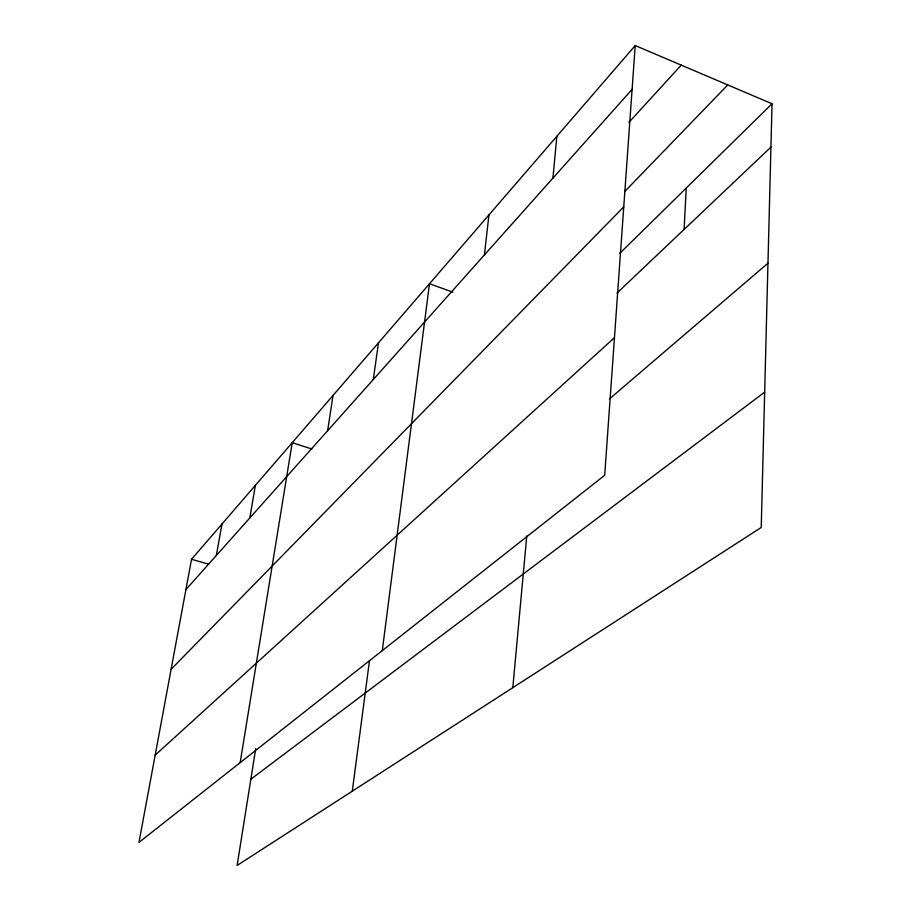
<?xml version="1.0" encoding="UTF-8"?>
<svg xmlns="http://www.w3.org/2000/svg" width="911" height="911" viewBox="0 0 911 911"><rect width="100%" height="100%" fill="white"/><g stroke="black" fill="none" stroke-linecap="round" stroke-linejoin="round"><path stroke-width="1.37" d="M635.218 45.55L604.688 475.28L138.962 842.424L191.549 559.263L635.218 45.55L772.038 103.763L761.22 527.48L237.122 865.45L255.718 748.614M684.104 229.435L686.245 188.042M512.813 687.668L526.763 535.953M552.92 178.135L556.849 136.286M484.413 254.943L488.934 214.928M382.29 650.602L429.491 283.742L452.949 292.192M352.284 791.192L369.49 660.634M373.305 379.511L378.498 342.787M327.63 430.721L333.027 395.454M240.162 762.655L292.215 442.7L311.835 448.975M249.796 517.983L255.387 485.347M216.351 555.471L221.977 524.03M185.912 589.599L632.109 89.358M628.886 122.427L681.246 65.136M624.718 191.549L727.764 84.928M171.12 669.266L623.762 206.854M619.685 253.44L772.038 103.763M616.963 293.103L770.922 147.115M155.177 755.139L614.47 337.662M609.561 398.824L767.962 263.211M250.844 779.235L764.671 392.163M191.549 559.263L208.551 564.216"/></g></svg>
